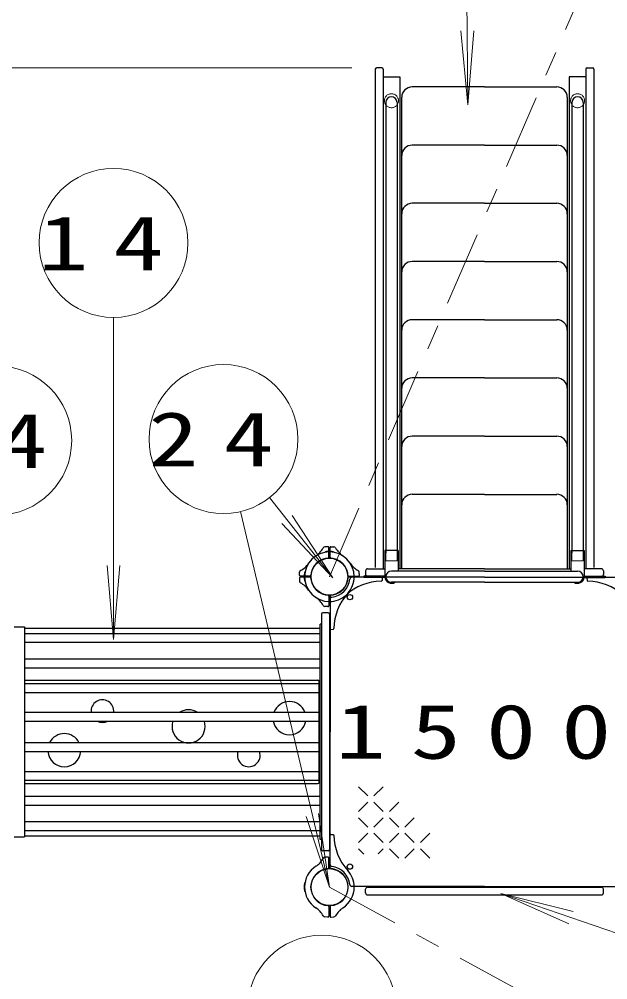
# Model space of a CAD drawing. Units: millimetres on the paper. Extents: x -385 to 0, y -594 to 267.
# Drawn here: x -248.36 to -224.64, y 162.46 to 201.14 of the extents above; entities that cross this region are included whole.
import ezdxf

# ---------------------------------------------------------------- set-up
doc = ezdxf.new("R2010")
doc.units = ezdxf.units.MM
doc.linetypes.add('USER1', pattern=[4.5, 2.5, -2])
doc.linetypes.add('USER2', pattern=[6, 3, -1, 1, -1])
doc.layers.add('LY_1', color=7, linetype='Continuous', lineweight=25)
doc.styles.add('ＭＳ ゴシック', font='')
doc.styles.get('ＭＳ ゴシック').set_extended_font_data('MS Gothic')

msp = doc.modelspace()

# ---------------------------------------------------------------- linework, layer by layer
at = {"layer": 'LY_1', "linetype": 'USER2', "lineweight": 13}
for p, q in [((-235.861, 178.695), (-218.937, 217.872)), ((-235.861, 166.195), (-218.29, 156.629))]:
    msp.add_line(p, q, dxfattribs=at)
at = {"layer": 'LY_1', "lineweight": 13}
for p, q in [((-230.344, 205.938), (-230.289, 197.691)), ((-230.289, 197.691), (-230.57, 200.678)), ((-230.289, 197.691), (-230.047, 200.682)), ((-234.961, 199.182), (-360.387, 199.182)), ((-244.562, 189.136), (-244.562, 176.161)), ((-238.27, 181.882), (-235.717, 178.648)), ((-239.438, 181.317), (-235.861, 166.195)), ((-235.717, 178.648), (-237.364, 181.156)), ((-235.717, 178.648), (-237.774, 180.832)), ((-244.562, 176.161), (-244.823, 179.149)), ((-244.562, 176.161), (-244.3, 179.149)), ((-234.318, 169.863), (-234.693, 170.238)), ((-233.693, 170.238), (-234.068, 169.863)), ((-234.318, 169.613), (-234.693, 169.238)), ((-233.693, 169.238), (-234.068, 169.613)), ((-233.068, 169.613), (-233.443, 169.238)), ((-235.861, 166.195), (-236.295, 169.163)), ((-235.861, 166.195), (-236.804, 169.043)), ((-234.318, 168.613), (-234.693, 168.988)), ((-233.693, 168.988), (-234.068, 168.613)), ((-233.068, 168.613), (-233.443, 168.988)), ((-232.443, 168.988), (-232.818, 168.613)), ((-234.318, 168.363), (-234.693, 167.988)), ((-233.693, 167.988), (-234.068, 168.363)), ((-233.068, 168.363), (-233.443, 167.988)), ((-232.443, 167.988), (-232.818, 168.363)), ((-231.818, 168.363), (-232.193, 167.988)), ((-234.47, 167.515), (-234.693, 167.738)), ((-233.693, 167.738), (-233.893, 167.538)), ((-233.068, 167.363), (-233.443, 167.738)), ((-232.443, 167.738), (-232.818, 167.363)), ((-231.818, 167.363), (-232.193, 167.738)), ((-228.955, 165.941), (-226.215, 164.719)), ((-228.955, 165.941), (-226.045, 165.213)), ((-211.796, 160.019), (-228.955, 165.941))]:
    msp.add_line(p, q, dxfattribs=at)
at = {"layer": 'LY_1'}
for p, q in [((-234.011, 199.132), (-234.011, 179.061)), ((-233.745, 199.182), (-233.961, 199.182)), ((-233.695, 199.132), (-233.695, 179.011)), ((-225.528, 199.132), (-225.528, 179.011)), ((-225.478, 199.182), (-225.261, 199.182)), ((-225.211, 199.132), (-225.211, 179.061)), ((-233.695, 198.828), (-233.028, 198.828)), ((-233.028, 198.828), (-233.028, 179.011)), ((-226.195, 198.828), (-226.195, 179.011)), ((-225.528, 198.828), (-226.195, 198.828)), ((-229.611, 198.418), (-232.528, 198.418)), ((-229.611, 198.418), (-226.695, 198.418)), ((-233.588, 197.797), (-233.588, 179.655)), ((-233.135, 197.797), (-233.135, 179.655)), ((-232.945, 179.011), (-232.945, 198.001)), ((-226.278, 198.001), (-226.278, 179.011)), ((-226.088, 197.797), (-226.088, 179.655)), ((-225.635, 197.797), (-225.635, 179.655)), ((-229.611, 196.074), (-232.528, 196.074)), ((-229.611, 196.074), (-226.695, 196.074)), ((-229.611, 193.73), (-232.528, 193.73)), ((-229.611, 193.73), (-226.695, 193.73)), ((-229.611, 191.386), (-232.528, 191.386)), ((-229.611, 191.386), (-226.695, 191.386)), ((-229.611, 189.043), (-232.528, 189.043)), ((-229.611, 189.043), (-226.695, 189.043)), ((-229.611, 186.699), (-232.528, 186.699)), ((-229.611, 186.699), (-226.695, 186.699)), ((-229.611, 184.355), (-232.528, 184.355)), ((-229.611, 184.355), (-226.695, 184.355)), ((-229.611, 182.011), (-232.528, 182.011)), ((-229.611, 182.011), (-226.695, 182.011)), ((-235.921, 179.902), (-236.052, 179.897)), ((-235.802, 179.902), (-235.681, 179.898)), ((-236.028, 179.681), (-236.028, 179.683)), ((-235.886, 179.476), (-235.886, 179.868)), ((-235.836, 179.476), (-235.836, 179.868)), ((-235.695, 179.681), (-235.695, 179.683)), ((-233.628, 179.755), (-233.628, 178.721)), ((-233.095, 179.755), (-233.628, 179.755)), ((-233.095, 179.755), (-233.095, 178.921)), ((-226.128, 179.755), (-225.595, 179.755)), ((-226.128, 179.755), (-226.128, 178.921)), ((-225.595, 179.755), (-225.595, 178.721)), ((-237.068, 178.754), (-237.064, 178.885)), ((-236.643, 178.72), (-237.035, 178.72)), ((-236.847, 178.861), (-236.85, 178.861)), ((-235.08, 178.72), (-234.688, 178.72)), ((-234.654, 178.754), (-234.658, 178.875)), ((-233.586, 178.721), (-234.478, 178.721)), ((-234.478, 178.721), (-234.478, 178.668)), ((-234.403, 178.928), (-234.403, 178.778)), ((-234.32, 179.011), (-233.628, 179.011)), ((-229.611, 178.921), (-233.361, 178.921)), ((-229.611, 179.011), (-233.095, 179.011)), ((-229.611, 179.011), (-226.128, 179.011)), ((-229.611, 178.921), (-225.861, 178.921)), ((-225.636, 178.721), (-224.745, 178.721)), ((-224.903, 179.011), (-225.595, 179.011)), ((-224.82, 178.928), (-224.82, 178.778)), ((-224.745, 178.721), (-224.745, 178.668)), ((-237.068, 178.635), (-237.064, 178.514)), ((-236.643, 178.67), (-237.035, 178.67)), ((-236.847, 178.528), (-236.85, 178.528)), ((-229.611, 178.67), (-235.08, 178.67)), ((-233.586, 178.668), (-234.478, 178.668)), ((-233.737, 178.635), (-233.742, 178.547)), ((-229.611, 178.468), (-233.361, 178.468)), ((-229.611, 178.67), (-224.143, 178.67)), ((-229.611, 178.468), (-225.861, 178.468)), ((-225.636, 178.668), (-224.745, 178.668)), ((-225.485, 178.635), (-225.481, 178.547)), ((-235.886, 177.913), (-235.886, 177.521)), ((-235.836, 177.913), (-235.836, 172.445)), ((-236.178, 177.186), (-236.178, 167.703)), ((-235.911, 177.236), (-236.128, 177.236)), ((-235.921, 177.488), (-236.042, 177.492)), ((-235.861, 177.186), (-235.861, 167.703)), ((-248.57, 176.675), (-248.153, 176.675)), ((-248.153, 176.675), (-248.153, 168.214)), ((-248.153, 176.625), (-236.231, 176.625)), ((-248.153, 176.413), (-236.231, 176.413)), ((-236.178, 176.778), (-236.231, 176.778)), ((-236.231, 168.111), (-236.231, 176.778)), ((-235.801, 176.571), (-235.714, 176.575)), ((-248.153, 176.052), (-236.231, 176.052)), ((-248.153, 175.392), (-236.231, 175.392)), ((-248.153, 175.03), (-236.231, 175.03)), ((-248.153, 174.528), (-236.328, 174.528)), ((-236.278, 170.411), (-236.278, 174.478)), ((-248.153, 174.395), (-236.231, 174.395)), ((-248.153, 174.033), (-236.231, 174.033)), ((-248.153, 173.234), (-236.231, 173.234)), ((-248.153, 172.872), (-236.231, 172.872)), ((-235.836, 166.976), (-235.836, 172.445)), ((-248.153, 172.017), (-236.231, 172.017)), ((-248.153, 171.655), (-236.231, 171.655)), ((-248.153, 170.856), (-236.231, 170.856)), ((-248.153, 170.495), (-236.231, 170.495)), ((-248.153, 170.361), (-236.328, 170.361)), ((-248.153, 169.859), (-236.231, 169.859)), ((-248.153, 169.498), (-236.231, 169.498)), ((-248.153, 168.838), (-236.231, 168.838)), ((-248.153, 168.476), (-236.231, 168.476)), ((-235.801, 168.319), (-235.714, 168.314)), ((-248.57, 168.214), (-248.153, 168.214)), ((-248.153, 168.264), (-236.231, 168.264)), ((-236.178, 168.111), (-236.231, 168.111)), ((-235.911, 167.653), (-236.128, 167.653)), ((-235.921, 167.402), (-236.042, 167.398)), ((-235.886, 166.976), (-235.886, 167.368)), ((-236.847, 166.361), (-236.85, 166.361)), ((-236.847, 166.028), (-236.85, 166.028)), ((-229.611, 166.22), (-234.951, 166.22)), ((-234.403, 165.961), (-234.403, 166.111)), ((-234.32, 166.195), (-224.903, 166.195)), ((-229.611, 166.22), (-224.272, 166.22)), ((-224.82, 165.961), (-224.82, 166.111)), ((-234.32, 165.878), (-224.903, 165.878)), ((-235.886, 165.413), (-235.886, 165.021)), ((-235.836, 165.413), (-235.836, 165.021)), ((-235.921, 164.988), (-236.052, 164.992)), ((-235.802, 164.988), (-235.681, 164.992))]:
    msp.add_line(p, q, dxfattribs=at)
at = {"layer": 'LY_1', "linetype": 'USER1', "lineweight": 13}
for p, q in [((-233.588, 179.755), (-233.588, 179.331)), ((-233.135, 179.755), (-233.135, 179.331)), ((-226.088, 179.755), (-226.088, 179.331)), ((-225.635, 179.755), (-225.635, 179.331)), ((-233.135, 179.331), (-233.588, 179.331)), ((-226.088, 179.331), (-225.635, 179.331))]:
    msp.add_line(p, q, dxfattribs=at)
for centre in [(-233.361, 197.861), (-225.861, 197.861)]:
    msp.add_circle(centre, 0.283, dxfattribs=at)
at = {"layer": 'LY_1', "lineweight": 13}
for centre in [(-244.562, 192.136), (-240.129, 184.236), (-249.246, 184.177), (-236.168, 161.257)]:
    msp.add_circle(centre, 3, dxfattribs=at)
at = {"layer": 'LY_1'}
for centre, radius in [((-235.861, 178.695), 0.743), ((-235.036, 177.87), 0.108), ((-235.036, 167.02), 0.108), ((-235.861, 166.195), 0.743)]:
    msp.add_circle(centre, radius, dxfattribs=at)
for centre, radius, start, end in [((-233.961, 199.132), 0.05, 90, 180), ((-233.745, 199.132), 0.05, 0, 90), ((-225.478, 199.132), 0.05, 90, 180), ((-225.261, 199.132), 0.05, 0, 90), ((-232.528, 198.001), 0.417, 90, 180), ((-226.695, 198.001), 0.417, 0, 90), ((-233.361, 197.797), 0.227, 0, 180), ((-225.861, 197.797), 0.227, 0, 180), ((-232.528, 195.657), 0.417, 90, 180), ((-226.695, 195.657), 0.417, 0, 90), ((-232.528, 193.313), 0.417, 90, 180), ((-226.695, 193.313), 0.417, 0, 90), ((-232.528, 190.97), 0.417, 90, 180), ((-226.695, 190.97), 0.417, 0, 90), ((-232.528, 188.626), 0.417, 90, 180), ((-226.695, 188.626), 0.417, 0, 90), ((-232.528, 186.282), 0.417, 90, 180), ((-226.695, 186.282), 0.417, 0, 90), ((-232.528, 183.938), 0.417, 90, 180), ((-226.695, 183.938), 0.417, 0, 90), ((-232.528, 181.595), 0.417, 90, 180), ((-226.695, 181.595), 0.417, 0, 90), ((-236.039, 179.814), 0.0833, 92, 152.5412), ((-235.92, 179.868), 0.0333, 0, 92), ((-235.803, 179.868), 0.0333, 88, 180), ((-235.684, 179.814), 0.0833, 27.4588, 88), ((-235.861, 178.695), 1, 90, 180), ((-236.853, 180.237), 0.833, 302.7272, 332.5412), ((-236.011, 179.683), 0.0167, 98.6269, 180), ((-235.861, 178.695), 1.017, 90, 98.6269), ((-235.861, 178.695), 1.017, 81.3731, 90), ((-235.861, 178.695), 1, 0, 90), ((-235.711, 179.683), 0.0167, 0, 81.3731), ((-234.87, 180.237), 0.833, 207.4588, 237.2728), ((-237.404, 179.686), 0.833, 297.4588, 327.2728), ((-235.861, 178.695), 0.75, 90, 180), ((-235.92, 179.476), 0.0333, 274.2707, 0), ((-235.861, 178.695), 0.75, 0, 90), ((-235.803, 179.476), 0.0333, 180, 265.7293), ((-234.319, 179.686), 0.833, 212.7272, 242.5412), ((-237.035, 178.753), 0.0333, 178, 270), ((-236.981, 178.872), 0.0833, 117.4588, 178), ((-235.861, 178.695), 1.017, 171.3731, 180), ((-236.85, 178.845), 0.0167, 90, 171.3731), ((-236.643, 178.753), 0.0333, 270, 355.7293), ((-235.08, 178.753), 0.0333, 184.2707, 270), ((-234.742, 178.872), 0.0833, 2, 62.5412), ((-234.688, 178.753), 0.0333, 270, 2), ((-234.32, 178.928), 0.0833, 90, 180), ((-234.32, 178.778), 0.0833, 180, 222.8436), ((-233.361, 178.695), 0.227, 90, 270), ((-225.861, 178.695), 0.227, 270, 90), ((-224.903, 178.928), 0.0833, 0, 90), ((-224.903, 178.778), 0.0833, 317.1564, 0), ((-237.035, 178.636), 0.0333, 90, 182), ((-236.981, 178.517), 0.0833, 182, 242.5412), ((-237.404, 177.703), 0.833, 32.7272, 62.5412), ((-235.861, 178.695), 1.017, 180, 188.6269), ((-236.85, 178.545), 0.0167, 188.6269, 270), ((-235.861, 178.695), 1, 180, 270), ((-236.643, 178.636), 0.0333, 4.2707, 90), ((-235.861, 178.695), 0.75, 180, 270), ((-235.861, 178.695), 0.75, 270, 0), ((-235.861, 178.695), 0.833, 276.7872, 353.2128), ((-233.734, 176.349), 2.167, 91.0841, 132.2172), ((-235.861, 178.695), 1, 317.7828, 0), ((-235.08, 178.636), 0.0333, 90, 175.7293), ((-234.951, 178.586), 0.0833, 90, 173.2128), ((-233.775, 178.549), 0.0333, 271.0842, 357), ((-233.771, 178.636), 0.0333, 357, 90), ((-233.361, 178.695), 0.267, 185.7392, 301.7883), ((-225.861, 178.695), 0.267, 238.2117, 354.2608), ((-225.452, 178.636), 0.0333, 90, 183), ((-225.448, 178.549), 0.0333, 183, 268.9158), ((-225.489, 176.349), 2.167, 47.7828, 88.9159), ((-235.92, 177.913), 0.0333, 0, 85.7293), ((-235.861, 178.695), 1, 270, 312.2172), ((-235.803, 177.913), 0.0333, 94.2707, 180), ((-233.516, 176.567), 2.167, 137.7828, 178.9159), ((-236.853, 177.152), 0.833, 27.4588, 57.2728), ((-235.753, 177.784), 0.0833, 96.7872, 180), ((-236.128, 177.186), 0.05, 90, 180), ((-236.039, 177.575), 0.0833, 207.4588, 268), ((-235.92, 177.521), 0.0333, 268, 0), ((-235.911, 177.186), 0.05, 0, 90), ((-235.803, 176.604), 0.0333, 180, 273), ((-235.716, 176.608), 0.0333, 273, 358.9158), ((-236.328, 174.478), 0.05, 0, 90), ((-245.008, 173.278), 0.458, 354.4679, 185.5321), ((-241.536, 172.667), 0.667, 58.1964, 121.8036), ((-237.47, 172.999), 0.667, 20.642, 159.358), ((-245.008, 173.278), 0.458, 242.3124, 297.6876), ((-241.536, 172.667), 0.667, 162.0998, 17.9002), ((-237.47, 172.999), 0.667, 190.9511, 349.0489), ((-246.544, 171.708), 0.667, 27.6471, 152.3529), ((-246.544, 171.708), 0.667, 184.501, 355.499), ((-239.11, 171.498), 0.458, 159.9566, 20.0434), ((-236.328, 170.411), 0.05, 270, 0), ((-235.803, 168.285), 0.0333, 87, 180), ((-235.716, 168.281), 0.0333, 1.0841, 87), ((-233.516, 168.322), 2.167, 181.0841, 222.2172), ((-236.128, 167.703), 0.05, 180, 270), ((-235.911, 167.703), 0.05, 270, 0), ((-236.853, 167.737), 0.833, 302.7272, 332.5412), ((-236.039, 167.314), 0.0833, 92, 152.5412), ((-235.92, 167.368), 0.0333, 0, 92), ((-235.861, 166.195), 1, 122.7272, 180), ((-235.861, 166.195), 0.75, 94.2707, 180), ((-235.92, 166.976), 0.0333, 274.2707, 0), ((-235.753, 167.105), 0.0833, 180, 263.2128), ((-235.803, 166.976), 0.0333, 180, 265.7293), ((-235.861, 166.195), 0.75, 0, 85.7293), ((-235.861, 166.195), 0.833, 6.7872, 83.2128), ((-235.861, 166.195), 1, 0, 42.2172), ((-235.861, 166.195), 1.017, 171.3731, 180), ((-236.85, 166.345), 0.0167, 90, 171.3731), ((-235.861, 166.195), 1.017, 180, 188.6269), ((-236.85, 166.045), 0.0167, 188.6269, 270), ((-235.861, 166.195), 1, 180, 237.2728), ((-235.861, 166.195), 0.75, 180, 265.7293), ((-235.861, 166.195), 0.75, 274.2707, 0), ((-235.861, 166.195), 1, 302.7272, 0), ((-234.951, 166.303), 0.0833, 186.7872, 270), ((-234.32, 166.111), 0.0833, 90, 180), ((-234.32, 165.961), 0.0833, 180, 270), ((-224.903, 166.111), 0.0833, 0, 90), ((-224.903, 165.961), 0.0833, 270, 0), ((-236.853, 164.652), 0.833, 27.4588, 57.2728), ((-235.92, 165.413), 0.0333, 0, 85.7293), ((-235.803, 165.413), 0.0333, 94.2707, 180), ((-234.87, 164.652), 0.833, 122.7272, 152.5412), ((-236.039, 165.075), 0.0833, 207.4588, 268), ((-235.92, 165.021), 0.0333, 268, 0), ((-235.803, 165.021), 0.0333, 180, 272), ((-235.684, 165.075), 0.0833, 272, 332.5412)]:
    msp.add_arc(centre, radius, start, end, dxfattribs=at)

# ---------------------------------------------------------------- texts
at = {"layer": 'LY_1', "char_height": 2.199, "style": 'ＭＳ ゴシック'}
for s, insert, attachment_point in [('\\T1.5;\\W1.35;14', (-244.562, 192.136), 5), ('\\T1.5;\\W1.35;24', (-240.129, 184.236), 5), ('\\T1.5;\\W1.35;24', (-249.246, 184.177), 5), ('\\T1.5;\\W1.35;1500', (-235.611, 172.445), 4)]:
    msp.add_mtext(s, dxfattribs=dict(at, insert=insert, attachment_point=attachment_point))

doc.saveas('drawing.dxf')
